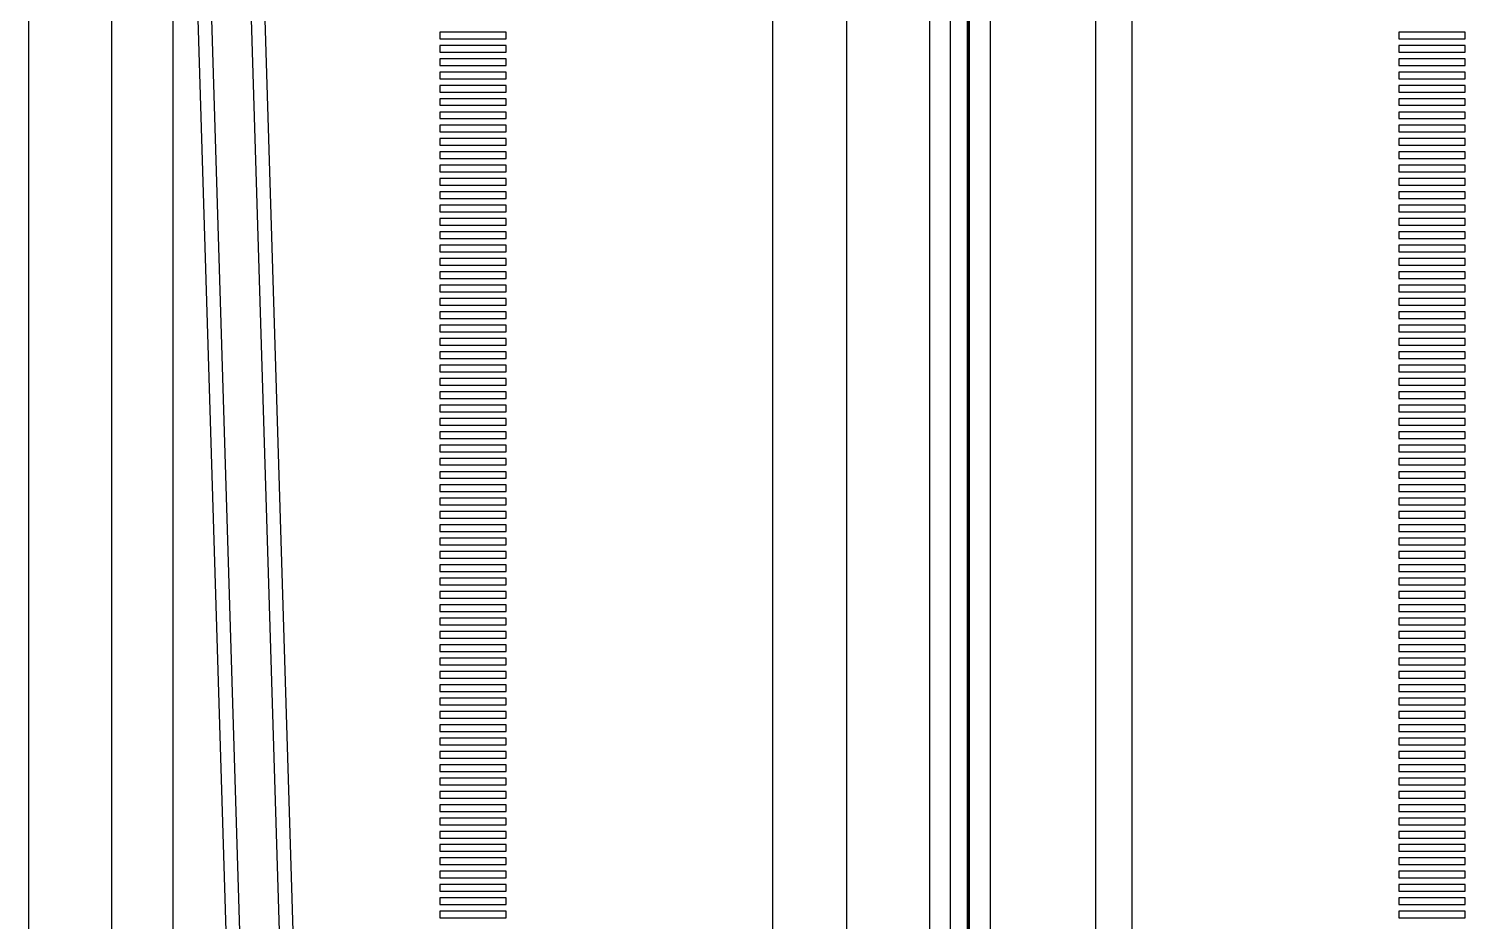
# Paper-space layout 'D' of a CAD drawing. Header units: inches. Extents: x 0 to 136, y 0 to 88.
# Drawn here: x 20.59 to 26.25, y 53.57 to 57.08 of the extents above; entities that cross this region are included whole.
import ezdxf

# ---------------------------------------------------------------- set-up
doc = ezdxf.new("R2010")
doc.units = ezdxf.units.IN
doc.header["$LTSCALE"] = 4
doc.header["$MEASUREMENT"] = 0

psp = doc.layouts.new('D')

# ---------------------------------------------------------------- linework, layer by layer
at = {"color": 7, "linetype": 'Continuous', "lineweight": 25}
for p, q in [((20.5911, 48.8047), (20.5911, 79.7233)), ((24.1428, 49.8332), (24.1428, 79.7233)), ((24.2906, 49.0252), (24.2906, 79.7233)), ((24.2973, 79.7233), (24.2973, 49.0252)), ((24.2973, 49.0252), (24.2973, 79.7233)), ((24.3806, 79.7233), (24.3806, 49.0252)), ((23.8154, 49.8332), (23.8154, 79.6708)), ((24.2228, 79.1984), (24.2228, 49.0147)), ((24.2906, 79.1984), (24.2906, 49.0147)), ((20.9185, 48.2798), (20.9185, 76.0289)), ((20.9425, 76.0285), (21.6917, 51.5595)), ((23.5231, 48.6199), (23.5231, 76.0048)), ((24.7973, 49.0252), (24.7973, 76.0272)), ((24.9404, 48.6199), (24.9404, 76.0247)), ((21.6393, 51.5579), (20.9185, 75.0968)), ((20.9185, 69.9512), (21.4819, 51.553)), ((21.4294, 51.5514), (20.9185, 68.236)), ((21.1609, 50.7941), (21.1609, 60.3215)), ((22.4732, 57.0713), (22.2107, 57.0713)), ((22.2107, 57.0713), (22.2107, 57.0451)), ((22.4732, 57.0713), (22.2107, 57.0713)), ((22.4732, 57.0451), (22.4732, 57.0713)), ((26.2527, 57.0713), (25.9903, 57.0713)), ((25.9903, 57.0713), (25.9903, 57.0451)), ((26.2527, 57.0713), (25.9903, 57.0713)), ((26.2527, 57.0451), (26.2527, 57.0713)), ((22.2107, 57.0451), (22.4732, 57.0451)), ((22.4732, 57.0188), (22.2107, 57.0188)), ((22.2107, 57.0188), (22.2107, 56.9926)), ((22.4732, 57.0188), (22.2107, 57.0188)), ((22.4732, 56.9926), (22.4732, 57.0188)), ((25.9903, 57.0451), (26.2527, 57.0451)), ((26.2527, 57.0188), (25.9903, 57.0188)), ((25.9903, 57.0188), (25.9903, 56.9926)), ((26.2527, 57.0188), (25.9903, 57.0188)), ((26.2527, 56.9926), (26.2527, 57.0188)), ((22.2107, 56.9926), (22.4732, 56.9926)), ((22.4732, 56.9663), (22.2107, 56.9663)), ((22.2107, 56.9663), (22.2107, 56.9401)), ((22.4732, 56.9663), (22.2107, 56.9663)), ((22.4732, 56.9401), (22.4732, 56.9663)), ((25.9903, 56.9926), (26.2527, 56.9926)), ((26.2527, 56.9663), (25.9903, 56.9663)), ((25.9903, 56.9663), (25.9903, 56.9401)), ((26.2527, 56.9663), (25.9903, 56.9663)), ((26.2527, 56.9401), (26.2527, 56.9663)), ((22.2107, 56.9401), (22.4732, 56.9401)), ((22.4732, 56.9138), (22.2107, 56.9138)), ((22.2107, 56.9138), (22.2107, 56.8876)), ((22.4732, 56.9138), (22.2107, 56.9138)), ((22.4732, 56.8876), (22.4732, 56.9138)), ((25.9903, 56.9401), (26.2527, 56.9401)), ((26.2527, 56.9138), (25.9903, 56.9138)), ((25.9903, 56.9138), (25.9903, 56.8876)), ((26.2527, 56.9138), (25.9903, 56.9138)), ((26.2527, 56.8876), (26.2527, 56.9138)), ((22.2107, 56.8876), (22.4732, 56.8876)), ((22.4732, 56.8613), (22.2107, 56.8613)), ((22.2107, 56.8613), (22.2107, 56.8351)), ((22.4732, 56.8613), (22.2107, 56.8613)), ((22.4732, 56.8351), (22.4732, 56.8613)), ((25.9903, 56.8876), (26.2527, 56.8876)), ((26.2527, 56.8613), (25.9903, 56.8613)), ((25.9903, 56.8613), (25.9903, 56.8351)), ((26.2527, 56.8613), (25.9903, 56.8613)), ((26.2527, 56.8351), (26.2527, 56.8613)), ((22.2107, 56.8351), (22.4732, 56.8351)), ((22.4732, 56.8088), (22.2107, 56.8088)), ((22.2107, 56.8088), (22.2107, 56.7826)), ((22.4732, 56.8088), (22.2107, 56.8088)), ((22.4732, 56.7826), (22.4732, 56.8088)), ((25.9903, 56.8351), (26.2527, 56.8351)), ((26.2527, 56.8088), (25.9903, 56.8088)), ((25.9903, 56.8088), (25.9903, 56.7826)), ((26.2527, 56.8088), (25.9903, 56.8088)), ((26.2527, 56.7826), (26.2527, 56.8088)), ((22.2107, 56.7826), (22.4732, 56.7826)), ((22.4732, 56.7563), (22.2107, 56.7563)), ((22.2107, 56.7563), (22.2107, 56.7301)), ((22.4732, 56.7563), (22.2107, 56.7563)), ((22.2107, 56.7301), (22.4732, 56.7301)), ((22.4732, 56.7301), (22.4732, 56.7563)), ((25.9903, 56.7826), (26.2527, 56.7826)), ((26.2527, 56.7563), (25.9903, 56.7563)), ((25.9903, 56.7563), (25.9903, 56.7301)), ((26.2527, 56.7563), (25.9903, 56.7563)), ((25.9903, 56.7301), (26.2527, 56.7301)), ((26.2527, 56.7301), (26.2527, 56.7563)), ((22.4732, 56.7038), (22.2107, 56.7038)), ((22.2107, 56.7038), (22.2107, 56.6776)), ((22.4732, 56.7038), (22.2107, 56.7038)), ((22.2107, 56.6776), (22.4732, 56.6776)), ((22.4732, 56.6776), (22.4732, 56.7038)), ((26.2527, 56.7038), (25.9903, 56.7038)), ((25.9903, 56.7038), (25.9903, 56.6776)), ((26.2527, 56.7038), (25.9903, 56.7038)), ((25.9903, 56.6776), (26.2527, 56.6776)), ((26.2527, 56.6776), (26.2527, 56.7038)), ((22.4732, 56.6513), (22.2107, 56.6513)), ((22.2107, 56.6513), (22.2107, 56.6251)), ((22.4732, 56.6513), (22.2107, 56.6513)), ((22.2107, 56.6251), (22.4732, 56.6251)), ((22.4732, 56.6251), (22.4732, 56.6513)), ((26.2527, 56.6513), (25.9903, 56.6513)), ((25.9903, 56.6513), (25.9903, 56.6251)), ((26.2527, 56.6513), (25.9903, 56.6513)), ((25.9903, 56.6251), (26.2527, 56.6251)), ((26.2527, 56.6251), (26.2527, 56.6513)), ((22.4732, 56.5989), (22.2107, 56.5989)), ((22.2107, 56.5989), (22.2107, 56.5726)), ((22.4732, 56.5989), (22.2107, 56.5989)), ((22.2107, 56.5726), (22.4732, 56.5726)), ((22.4732, 56.5726), (22.4732, 56.5989)), ((26.2527, 56.5989), (25.9903, 56.5989)), ((25.9903, 56.5989), (25.9903, 56.5726)), ((26.2527, 56.5989), (25.9903, 56.5989)), ((25.9903, 56.5726), (26.2527, 56.5726)), ((26.2527, 56.5726), (26.2527, 56.5989)), ((22.4732, 56.5464), (22.2107, 56.5464)), ((22.2107, 56.5464), (22.2107, 56.5201)), ((22.4732, 56.5464), (22.2107, 56.5464)), ((22.2107, 56.5201), (22.4732, 56.5201)), ((22.4732, 56.5201), (22.4732, 56.5464)), ((26.2527, 56.5464), (25.9903, 56.5464)), ((25.9903, 56.5464), (25.9903, 56.5201)), ((26.2527, 56.5464), (25.9903, 56.5464)), ((25.9903, 56.5201), (26.2527, 56.5201)), ((26.2527, 56.5201), (26.2527, 56.5464)), ((22.4732, 56.4939), (22.2107, 56.4939)), ((22.2107, 56.4939), (22.2107, 56.4676)), ((22.4732, 56.4939), (22.2107, 56.4939)), ((22.2107, 56.4676), (22.4732, 56.4676)), ((22.4732, 56.4676), (22.4732, 56.4939)), ((26.2527, 56.4939), (25.9903, 56.4939)), ((25.9903, 56.4939), (25.9903, 56.4676)), ((26.2527, 56.4939), (25.9903, 56.4939)), ((25.9903, 56.4676), (26.2527, 56.4676)), ((26.2527, 56.4676), (26.2527, 56.4939)), ((22.4732, 56.4414), (22.2107, 56.4414)), ((22.2107, 56.4414), (22.2107, 56.4151)), ((22.4732, 56.4414), (22.2107, 56.4414)), ((22.2107, 56.4151), (22.4732, 56.4151)), ((22.4732, 56.4151), (22.4732, 56.4414)), ((26.2527, 56.4414), (25.9903, 56.4414)), ((25.9903, 56.4414), (25.9903, 56.4151)), ((26.2527, 56.4414), (25.9903, 56.4414)), ((25.9903, 56.4151), (26.2527, 56.4151)), ((26.2527, 56.4151), (26.2527, 56.4414)), ((22.4732, 56.3889), (22.2107, 56.3889)), ((22.2107, 56.3889), (22.2107, 56.3626)), ((22.4732, 56.3889), (22.2107, 56.3889)), ((22.2107, 56.3626), (22.4732, 56.3626)), ((22.4732, 56.3364), (22.2107, 56.3364)), ((22.2107, 56.3364), (22.2107, 56.3101)), ((22.4732, 56.3364), (22.2107, 56.3364)), ((22.4732, 56.3626), (22.4732, 56.3889)), ((22.4732, 56.3101), (22.4732, 56.3364)), ((26.2527, 56.3889), (25.9903, 56.3889)), ((25.9903, 56.3889), (25.9903, 56.3626)), ((26.2527, 56.3889), (25.9903, 56.3889)), ((25.9903, 56.3626), (26.2527, 56.3626)), ((26.2527, 56.3364), (25.9903, 56.3364)), ((25.9903, 56.3364), (25.9903, 56.3101)), ((26.2527, 56.3364), (25.9903, 56.3364)), ((26.2527, 56.3626), (26.2527, 56.3889)), ((26.2527, 56.3101), (26.2527, 56.3364)), ((22.2107, 56.3101), (22.4732, 56.3101)), ((22.4732, 56.2839), (22.2107, 56.2839)), ((22.2107, 56.2839), (22.2107, 56.2576)), ((22.4732, 56.2839), (22.2107, 56.2839)), ((22.4732, 56.2576), (22.4732, 56.2839)), ((25.9903, 56.3101), (26.2527, 56.3101)), ((26.2527, 56.2839), (25.9903, 56.2839)), ((25.9903, 56.2839), (25.9903, 56.2576)), ((26.2527, 56.2839), (25.9903, 56.2839)), ((26.2527, 56.2576), (26.2527, 56.2839)), ((22.2107, 56.2576), (22.4732, 56.2576)), ((22.4732, 56.2314), (22.2107, 56.2314)), ((22.2107, 56.2314), (22.2107, 56.2052)), ((22.4732, 56.2314), (22.2107, 56.2314)), ((22.4732, 56.2052), (22.4732, 56.2314)), ((25.9903, 56.2576), (26.2527, 56.2576)), ((26.2527, 56.2314), (25.9903, 56.2314)), ((25.9903, 56.2314), (25.9903, 56.2052)), ((26.2527, 56.2314), (25.9903, 56.2314)), ((26.2527, 56.2052), (26.2527, 56.2314)), ((22.2107, 56.2052), (22.4732, 56.2052)), ((22.4732, 56.1789), (22.2107, 56.1789)), ((22.2107, 56.1789), (22.2107, 56.1527)), ((22.4732, 56.1789), (22.2107, 56.1789)), ((22.4732, 56.1527), (22.4732, 56.1789)), ((25.9903, 56.2052), (26.2527, 56.2052)), ((26.2527, 56.1789), (25.9903, 56.1789)), ((25.9903, 56.1789), (25.9903, 56.1527)), ((26.2527, 56.1789), (25.9903, 56.1789)), ((26.2527, 56.1527), (26.2527, 56.1789)), ((22.2107, 56.1527), (22.4732, 56.1527)), ((22.4732, 56.1264), (22.2107, 56.1264)), ((22.2107, 56.1264), (22.2107, 56.1002)), ((22.4732, 56.1264), (22.2107, 56.1264)), ((22.4732, 56.1002), (22.4732, 56.1264)), ((25.9903, 56.1527), (26.2527, 56.1527)), ((26.2527, 56.1264), (25.9903, 56.1264)), ((25.9903, 56.1264), (25.9903, 56.1002)), ((26.2527, 56.1264), (25.9903, 56.1264)), ((26.2527, 56.1002), (26.2527, 56.1264)), ((22.2107, 56.1002), (22.4732, 56.1002)), ((22.4732, 56.0739), (22.2107, 56.0739)), ((22.2107, 56.0739), (22.2107, 56.0477)), ((22.4732, 56.0739), (22.2107, 56.0739)), ((22.4732, 56.0477), (22.4732, 56.0739)), ((25.9903, 56.1002), (26.2527, 56.1002)), ((26.2527, 56.0739), (25.9903, 56.0739)), ((25.9903, 56.0739), (25.9903, 56.0477)), ((26.2527, 56.0739), (25.9903, 56.0739)), ((26.2527, 56.0477), (26.2527, 56.0739)), ((22.2107, 56.0477), (22.4732, 56.0477)), ((22.4732, 56.0214), (22.2107, 56.0214)), ((22.2107, 56.0214), (22.2107, 55.9952)), ((22.4732, 56.0214), (22.2107, 56.0214)), ((22.2107, 55.9952), (22.4732, 55.9952)), ((22.4732, 55.9952), (22.4732, 56.0214)), ((25.9903, 56.0477), (26.2527, 56.0477)), ((26.2527, 56.0214), (25.9903, 56.0214)), ((25.9903, 56.0214), (25.9903, 55.9952)), ((26.2527, 56.0214), (25.9903, 56.0214)), ((25.9903, 55.9952), (26.2527, 55.9952)), ((26.2527, 55.9952), (26.2527, 56.0214)), ((22.4732, 55.9689), (22.2107, 55.9689)), ((22.2107, 55.9689), (22.2107, 55.9427)), ((22.4732, 55.9689), (22.2107, 55.9689)), ((22.2107, 55.9427), (22.4732, 55.9427)), ((22.4732, 55.9427), (22.4732, 55.9689)), ((26.2527, 55.9689), (25.9903, 55.9689)), ((25.9903, 55.9689), (25.9903, 55.9427)), ((26.2527, 55.9689), (25.9903, 55.9689)), ((25.9903, 55.9427), (26.2527, 55.9427)), ((26.2527, 55.9427), (26.2527, 55.9689)), ((22.4732, 55.9164), (22.2107, 55.9164)), ((22.2107, 55.9164), (22.2107, 55.8902)), ((22.4732, 55.9164), (22.2107, 55.9164)), ((22.2107, 55.8902), (22.4732, 55.8902)), ((22.4732, 55.8902), (22.4732, 55.9164)), ((26.2527, 55.9164), (25.9903, 55.9164)), ((25.9903, 55.9164), (25.9903, 55.8902)), ((26.2527, 55.9164), (25.9903, 55.9164)), ((25.9903, 55.8902), (26.2527, 55.8902)), ((26.2527, 55.8902), (26.2527, 55.9164)), ((22.4732, 55.8639), (22.2107, 55.8639)), ((22.2107, 55.8639), (22.2107, 55.8377)), ((22.4732, 55.8639), (22.2107, 55.8639)), ((22.2107, 55.8377), (22.4732, 55.8377)), ((22.4732, 55.8377), (22.4732, 55.8639)), ((26.2527, 55.8639), (25.9903, 55.8639)), ((25.9903, 55.8639), (25.9903, 55.8377)), ((26.2527, 55.8639), (25.9903, 55.8639)), ((25.9903, 55.8377), (26.2527, 55.8377)), ((26.2527, 55.8377), (26.2527, 55.8639)), ((22.4732, 55.8115), (22.2107, 55.8115)), ((22.2107, 55.8115), (22.2107, 55.7852)), ((22.4732, 55.8115), (22.2107, 55.8115)), ((22.2107, 55.7852), (22.4732, 55.7852)), ((22.4732, 55.7852), (22.4732, 55.8115)), ((26.2527, 55.8115), (25.9903, 55.8115)), ((25.9903, 55.8115), (25.9903, 55.7852)), ((26.2527, 55.8115), (25.9903, 55.8115)), ((25.9903, 55.7852), (26.2527, 55.7852)), ((26.2527, 55.7852), (26.2527, 55.8115)), ((22.4732, 55.759), (22.2107, 55.759)), ((22.2107, 55.759), (22.2107, 55.7327)), ((22.4732, 55.759), (22.2107, 55.759)), ((22.2107, 55.7327), (22.4732, 55.7327)), ((22.4732, 55.7327), (22.4732, 55.759)), ((26.2527, 55.759), (25.9903, 55.759)), ((25.9903, 55.759), (25.9903, 55.7327)), ((26.2527, 55.759), (25.9903, 55.759)), ((25.9903, 55.7327), (26.2527, 55.7327)), ((26.2527, 55.7327), (26.2527, 55.759)), ((22.4732, 55.7065), (22.2107, 55.7065)), ((22.2107, 55.7065), (22.2107, 55.6802)), ((22.4732, 55.7065), (22.2107, 55.7065)), ((22.2107, 55.6802), (22.4732, 55.6802)), ((22.4732, 55.6802), (22.4732, 55.7065)), ((26.2527, 55.7065), (25.9903, 55.7065)), ((25.9903, 55.7065), (25.9903, 55.6802)), ((26.2527, 55.7065), (25.9903, 55.7065)), ((25.9903, 55.6802), (26.2527, 55.6802)), ((26.2527, 55.6802), (26.2527, 55.7065)), ((22.4732, 55.654), (22.2107, 55.654)), ((22.2107, 55.654), (22.2107, 55.6277)), ((22.4732, 55.654), (22.2107, 55.654)), ((22.2107, 55.6277), (22.4732, 55.6277)), ((22.4732, 55.6015), (22.2107, 55.6015)), ((22.2107, 55.6015), (22.2107, 55.5752)), ((22.4732, 55.6015), (22.2107, 55.6015)), ((22.4732, 55.6277), (22.4732, 55.654)), ((22.4732, 55.5752), (22.4732, 55.6015)), ((26.2527, 55.654), (25.9903, 55.654)), ((25.9903, 55.654), (25.9903, 55.6277)), ((26.2527, 55.654), (25.9903, 55.654)), ((25.9903, 55.6277), (26.2527, 55.6277)), ((26.2527, 55.6015), (25.9903, 55.6015)), ((25.9903, 55.6015), (25.9903, 55.5752)), ((26.2527, 55.6015), (25.9903, 55.6015)), ((26.2527, 55.6277), (26.2527, 55.654)), ((26.2527, 55.5752), (26.2527, 55.6015)), ((22.2107, 55.5752), (22.4732, 55.5752)), ((22.4732, 55.549), (22.2107, 55.549)), ((22.2107, 55.549), (22.2107, 55.5227)), ((22.4732, 55.549), (22.2107, 55.549)), ((22.4732, 55.5227), (22.4732, 55.549)), ((25.9903, 55.5752), (26.2527, 55.5752)), ((26.2527, 55.549), (25.9903, 55.549)), ((25.9903, 55.549), (25.9903, 55.5227)), ((26.2527, 55.549), (25.9903, 55.549)), ((26.2527, 55.5227), (26.2527, 55.549)), ((22.2107, 55.5227), (22.4732, 55.5227)), ((22.4732, 55.4965), (22.2107, 55.4965)), ((22.2107, 55.4965), (22.2107, 55.4702)), ((22.4732, 55.4965), (22.2107, 55.4965)), ((22.4732, 55.4702), (22.4732, 55.4965)), ((25.9903, 55.5227), (26.2527, 55.5227)), ((26.2527, 55.4965), (25.9903, 55.4965)), ((25.9903, 55.4965), (25.9903, 55.4702)), ((26.2527, 55.4965), (25.9903, 55.4965)), ((26.2527, 55.4702), (26.2527, 55.4965)), ((22.2107, 55.4702), (22.4732, 55.4702)), ((22.4732, 55.444), (22.2107, 55.444)), ((22.2107, 55.444), (22.2107, 55.4178)), ((22.4732, 55.444), (22.2107, 55.444)), ((22.4732, 55.4178), (22.4732, 55.444)), ((25.9903, 55.4702), (26.2527, 55.4702)), ((26.2527, 55.444), (25.9903, 55.444)), ((25.9903, 55.444), (25.9903, 55.4178)), ((26.2527, 55.444), (25.9903, 55.444)), ((26.2527, 55.4178), (26.2527, 55.444)), ((22.2107, 55.4178), (22.4732, 55.4178)), ((22.4732, 55.3915), (22.2107, 55.3915)), ((22.2107, 55.3915), (22.2107, 55.3653)), ((22.4732, 55.3915), (22.2107, 55.3915)), ((22.4732, 55.3653), (22.4732, 55.3915)), ((25.9903, 55.4178), (26.2527, 55.4178)), ((26.2527, 55.3915), (25.9903, 55.3915)), ((25.9903, 55.3915), (25.9903, 55.3653)), ((26.2527, 55.3915), (25.9903, 55.3915)), ((26.2527, 55.3653), (26.2527, 55.3915)), ((22.2107, 55.3653), (22.4732, 55.3653)), ((22.4732, 55.339), (22.2107, 55.339)), ((22.2107, 55.339), (22.2107, 55.3128)), ((22.4732, 55.339), (22.2107, 55.339)), ((22.4732, 55.3128), (22.4732, 55.339)), ((25.9903, 55.3653), (26.2527, 55.3653)), ((26.2527, 55.339), (25.9903, 55.339)), ((25.9903, 55.339), (25.9903, 55.3128)), ((26.2527, 55.339), (25.9903, 55.339)), ((26.2527, 55.3128), (26.2527, 55.339)), ((22.2107, 55.3128), (22.4732, 55.3128)), ((22.4732, 55.2865), (22.2107, 55.2865)), ((22.2107, 55.2865), (22.2107, 55.2603)), ((22.4732, 55.2865), (22.2107, 55.2865)), ((22.2107, 55.2603), (22.4732, 55.2603)), ((22.4732, 55.2603), (22.4732, 55.2865)), ((25.9903, 55.3128), (26.2527, 55.3128)), ((26.2527, 55.2865), (25.9903, 55.2865)), ((25.9903, 55.2865), (25.9903, 55.2603)), ((26.2527, 55.2865), (25.9903, 55.2865)), ((25.9903, 55.2603), (26.2527, 55.2603)), ((26.2527, 55.2603), (26.2527, 55.2865)), ((22.4732, 55.234), (22.2107, 55.234)), ((22.2107, 55.234), (22.2107, 55.2078)), ((22.4732, 55.234), (22.2107, 55.234)), ((22.2107, 55.2078), (22.4732, 55.2078)), ((22.4732, 55.2078), (22.4732, 55.234)), ((26.2527, 55.234), (25.9903, 55.234)), ((25.9903, 55.234), (25.9903, 55.2078)), ((26.2527, 55.234), (25.9903, 55.234)), ((25.9903, 55.2078), (26.2527, 55.2078)), ((26.2527, 55.2078), (26.2527, 55.234)), ((22.4732, 55.1815), (22.2107, 55.1815)), ((22.2107, 55.1815), (22.2107, 55.1553)), ((22.4732, 55.1815), (22.2107, 55.1815)), ((22.2107, 55.1553), (22.4732, 55.1553)), ((22.4732, 55.1553), (22.4732, 55.1815)), ((26.2527, 55.1815), (25.9903, 55.1815)), ((25.9903, 55.1815), (25.9903, 55.1553)), ((26.2527, 55.1815), (25.9903, 55.1815)), ((25.9903, 55.1553), (26.2527, 55.1553)), ((26.2527, 55.1553), (26.2527, 55.1815)), ((22.4732, 55.129), (22.2107, 55.129)), ((22.2107, 55.129), (22.2107, 55.1028)), ((22.4732, 55.129), (22.2107, 55.129)), ((22.2107, 55.1028), (22.4732, 55.1028)), ((22.4732, 55.1028), (22.4732, 55.129)), ((26.2527, 55.129), (25.9903, 55.129)), ((25.9903, 55.129), (25.9903, 55.1028)), ((26.2527, 55.129), (25.9903, 55.129)), ((25.9903, 55.1028), (26.2527, 55.1028)), ((26.2527, 55.1028), (26.2527, 55.129)), ((22.4732, 55.0765), (22.2107, 55.0765)), ((22.2107, 55.0765), (22.2107, 55.0503)), ((22.4732, 55.0765), (22.2107, 55.0765)), ((22.2107, 55.0503), (22.4732, 55.0503)), ((22.4732, 55.0503), (22.4732, 55.0765)), ((26.2527, 55.0765), (25.9903, 55.0765)), ((25.9903, 55.0765), (25.9903, 55.0503)), ((26.2527, 55.0765), (25.9903, 55.0765)), ((25.9903, 55.0503), (26.2527, 55.0503)), ((26.2527, 55.0503), (26.2527, 55.0765)), ((22.4732, 55.0241), (22.2107, 55.0241)), ((22.2107, 55.0241), (22.2107, 54.9978)), ((22.4732, 55.0241), (22.2107, 55.0241)), ((22.2107, 54.9978), (22.4732, 54.9978)), ((22.4732, 54.9978), (22.4732, 55.0241)), ((26.2527, 55.0241), (25.9903, 55.0241)), ((25.9903, 55.0241), (25.9903, 54.9978)), ((26.2527, 55.0241), (25.9903, 55.0241)), ((25.9903, 54.9978), (26.2527, 54.9978)), ((26.2527, 54.9978), (26.2527, 55.0241)), ((22.4732, 54.9716), (22.2107, 54.9716)), ((22.2107, 54.9716), (22.2107, 54.9453)), ((22.4732, 54.9716), (22.2107, 54.9716)), ((22.2107, 54.9453), (22.4732, 54.9453)), ((22.4732, 54.9191), (22.2107, 54.9191)), ((22.2107, 54.9191), (22.2107, 54.8928)), ((22.4732, 54.9191), (22.2107, 54.9191)), ((22.4732, 54.9453), (22.4732, 54.9716)), ((22.4732, 54.8928), (22.4732, 54.9191)), ((26.2527, 54.9716), (25.9903, 54.9716)), ((25.9903, 54.9716), (25.9903, 54.9453)), ((26.2527, 54.9716), (25.9903, 54.9716)), ((25.9903, 54.9453), (26.2527, 54.9453)), ((26.2527, 54.9191), (25.9903, 54.9191)), ((25.9903, 54.9191), (25.9903, 54.8928)), ((26.2527, 54.9191), (25.9903, 54.9191)), ((26.2527, 54.9453), (26.2527, 54.9716)), ((26.2527, 54.8928), (26.2527, 54.9191)), ((22.2107, 54.8928), (22.4732, 54.8928)), ((22.4732, 54.8666), (22.2107, 54.8666)), ((22.2107, 54.8666), (22.2107, 54.8403)), ((22.4732, 54.8666), (22.2107, 54.8666)), ((22.4732, 54.8403), (22.4732, 54.8666)), ((25.9903, 54.8928), (26.2527, 54.8928)), ((26.2527, 54.8666), (25.9903, 54.8666)), ((25.9903, 54.8666), (25.9903, 54.8403)), ((26.2527, 54.8666), (25.9903, 54.8666)), ((26.2527, 54.8403), (26.2527, 54.8666)), ((22.2107, 54.8403), (22.4732, 54.8403)), ((22.4732, 54.8141), (22.2107, 54.8141)), ((22.2107, 54.8141), (22.2107, 54.7878)), ((22.4732, 54.8141), (22.2107, 54.8141)), ((22.4732, 54.7878), (22.4732, 54.8141)), ((25.9903, 54.8403), (26.2527, 54.8403)), ((26.2527, 54.8141), (25.9903, 54.8141)), ((25.9903, 54.8141), (25.9903, 54.7878)), ((26.2527, 54.8141), (25.9903, 54.8141)), ((26.2527, 54.7878), (26.2527, 54.8141)), ((22.2107, 54.7878), (22.4732, 54.7878)), ((22.4732, 54.7616), (22.2107, 54.7616)), ((22.2107, 54.7616), (22.2107, 54.7353)), ((22.4732, 54.7616), (22.2107, 54.7616)), ((22.4732, 54.7353), (22.4732, 54.7616)), ((25.9903, 54.7878), (26.2527, 54.7878)), ((26.2527, 54.7616), (25.9903, 54.7616)), ((25.9903, 54.7616), (25.9903, 54.7353)), ((26.2527, 54.7616), (25.9903, 54.7616)), ((26.2527, 54.7353), (26.2527, 54.7616)), ((22.2107, 54.7353), (22.4732, 54.7353)), ((22.4732, 54.7091), (22.2107, 54.7091)), ((22.2107, 54.7091), (22.2107, 54.6828)), ((22.4732, 54.7091), (22.2107, 54.7091)), ((22.4732, 54.6828), (22.4732, 54.7091)), ((25.9903, 54.7353), (26.2527, 54.7353)), ((26.2527, 54.7091), (25.9903, 54.7091)), ((25.9903, 54.7091), (25.9903, 54.6828)), ((26.2527, 54.7091), (25.9903, 54.7091)), ((26.2527, 54.6828), (26.2527, 54.7091)), ((22.2107, 54.6828), (22.4732, 54.6828)), ((22.4732, 54.6566), (22.2107, 54.6566)), ((22.2107, 54.6566), (22.2107, 54.6304)), ((22.4732, 54.6566), (22.2107, 54.6566)), ((22.4732, 54.6304), (22.4732, 54.6566)), ((25.9903, 54.6828), (26.2527, 54.6828)), ((26.2527, 54.6566), (25.9903, 54.6566)), ((25.9903, 54.6566), (25.9903, 54.6304)), ((26.2527, 54.6566), (25.9903, 54.6566)), ((26.2527, 54.6304), (26.2527, 54.6566)), ((22.2107, 54.6304), (22.4732, 54.6304)), ((22.4732, 54.6041), (22.2107, 54.6041)), ((22.2107, 54.6041), (22.2107, 54.5779)), ((22.4732, 54.6041), (22.2107, 54.6041)), ((22.4732, 54.5779), (22.4732, 54.6041)), ((25.9903, 54.6304), (26.2527, 54.6304)), ((26.2527, 54.6041), (25.9903, 54.6041)), ((25.9903, 54.6041), (25.9903, 54.5779)), ((26.2527, 54.6041), (25.9903, 54.6041)), ((26.2527, 54.5779), (26.2527, 54.6041)), ((22.2107, 54.5779), (22.4732, 54.5779)), ((22.4732, 54.5516), (22.2107, 54.5516)), ((22.2107, 54.5516), (22.2107, 54.5254)), ((22.4732, 54.5516), (22.2107, 54.5516)), ((22.2107, 54.5254), (22.4732, 54.5254)), ((22.4732, 54.5254), (22.4732, 54.5516)), ((25.9903, 54.5779), (26.2527, 54.5779)), ((26.2527, 54.5516), (25.9903, 54.5516)), ((25.9903, 54.5516), (25.9903, 54.5254)), ((26.2527, 54.5516), (25.9903, 54.5516)), ((25.9903, 54.5254), (26.2527, 54.5254)), ((26.2527, 54.5254), (26.2527, 54.5516)), ((22.4732, 54.4991), (22.2107, 54.4991)), ((22.2107, 54.4991), (22.2107, 54.4729)), ((22.4732, 54.4991), (22.2107, 54.4991)), ((22.2107, 54.4729), (22.4732, 54.4729)), ((22.4732, 54.4729), (22.4732, 54.4991)), ((26.2527, 54.4991), (25.9903, 54.4991)), ((25.9903, 54.4991), (25.9903, 54.4729)), ((26.2527, 54.4991), (25.9903, 54.4991)), ((25.9903, 54.4729), (26.2527, 54.4729)), ((26.2527, 54.4729), (26.2527, 54.4991)), ((22.4732, 54.4466), (22.2107, 54.4466)), ((22.2107, 54.4466), (22.2107, 54.4204)), ((22.4732, 54.4466), (22.2107, 54.4466)), ((22.2107, 54.4204), (22.4732, 54.4204)), ((22.4732, 54.4204), (22.4732, 54.4466)), ((26.2527, 54.4466), (25.9903, 54.4466)), ((25.9903, 54.4466), (25.9903, 54.4204)), ((26.2527, 54.4466), (25.9903, 54.4466)), ((25.9903, 54.4204), (26.2527, 54.4204)), ((26.2527, 54.4204), (26.2527, 54.4466)), ((22.4732, 54.3941), (22.2107, 54.3941)), ((22.2107, 54.3941), (22.2107, 54.3679)), ((22.4732, 54.3941), (22.2107, 54.3941)), ((22.2107, 54.3679), (22.4732, 54.3679)), ((22.4732, 54.3679), (22.4732, 54.3941)), ((26.2527, 54.3941), (25.9903, 54.3941)), ((25.9903, 54.3941), (25.9903, 54.3679)), ((26.2527, 54.3941), (25.9903, 54.3941)), ((25.9903, 54.3679), (26.2527, 54.3679)), ((26.2527, 54.3679), (26.2527, 54.3941)), ((22.4732, 54.3416), (22.2107, 54.3416)), ((22.2107, 54.3416), (22.2107, 54.3154)), ((22.4732, 54.3416), (22.2107, 54.3416)), ((22.2107, 54.3154), (22.4732, 54.3154)), ((22.4732, 54.3154), (22.4732, 54.3416)), ((26.2527, 54.3416), (25.9903, 54.3416)), ((25.9903, 54.3416), (25.9903, 54.3154)), ((26.2527, 54.3416), (25.9903, 54.3416)), ((25.9903, 54.3154), (26.2527, 54.3154)), ((26.2527, 54.3154), (26.2527, 54.3416)), ((22.4732, 54.2891), (22.2107, 54.2891)), ((22.2107, 54.2891), (22.2107, 54.2629)), ((22.4732, 54.2891), (22.2107, 54.2891)), ((22.2107, 54.2629), (22.4732, 54.2629)), ((22.4732, 54.2629), (22.4732, 54.2891)), ((26.2527, 54.2891), (25.9903, 54.2891)), ((25.9903, 54.2891), (25.9903, 54.2629)), ((26.2527, 54.2891), (25.9903, 54.2891)), ((25.9903, 54.2629), (26.2527, 54.2629)), ((26.2527, 54.2629), (26.2527, 54.2891)), ((22.4732, 54.2367), (22.2107, 54.2367)), ((22.2107, 54.2367), (22.2107, 54.2104)), ((22.4732, 54.2367), (22.2107, 54.2367)), ((22.2107, 54.2104), (22.4732, 54.2104)), ((22.4732, 54.1842), (22.2107, 54.1842)), ((22.2107, 54.1842), (22.2107, 54.1579)), ((22.4732, 54.1842), (22.2107, 54.1842)), ((22.4732, 54.2104), (22.4732, 54.2367)), ((22.4732, 54.1579), (22.4732, 54.1842)), ((26.2527, 54.2367), (25.9903, 54.2367)), ((25.9903, 54.2367), (25.9903, 54.2104)), ((26.2527, 54.2367), (25.9903, 54.2367)), ((25.9903, 54.2104), (26.2527, 54.2104)), ((26.2527, 54.1842), (25.9903, 54.1842)), ((25.9903, 54.1842), (25.9903, 54.1579)), ((26.2527, 54.1842), (25.9903, 54.1842)), ((26.2527, 54.2104), (26.2527, 54.2367)), ((26.2527, 54.1579), (26.2527, 54.1842)), ((22.2107, 54.1579), (22.4732, 54.1579)), ((22.4732, 54.1317), (22.2107, 54.1317)), ((22.2107, 54.1317), (22.2107, 54.1054)), ((22.4732, 54.1317), (22.2107, 54.1317)), ((22.4732, 54.1054), (22.4732, 54.1317)), ((25.9903, 54.1579), (26.2527, 54.1579)), ((26.2527, 54.1317), (25.9903, 54.1317)), ((25.9903, 54.1317), (25.9903, 54.1054)), ((26.2527, 54.1317), (25.9903, 54.1317)), ((26.2527, 54.1054), (26.2527, 54.1317)), ((22.2107, 54.1054), (22.4732, 54.1054)), ((22.4732, 54.0792), (22.2107, 54.0792)), ((22.2107, 54.0792), (22.2107, 54.0529)), ((22.4732, 54.0792), (22.2107, 54.0792)), ((22.4732, 54.0529), (22.4732, 54.0792)), ((25.9903, 54.1054), (26.2527, 54.1054)), ((26.2527, 54.0792), (25.9903, 54.0792)), ((25.9903, 54.0792), (25.9903, 54.0529)), ((26.2527, 54.0792), (25.9903, 54.0792)), ((26.2527, 54.0529), (26.2527, 54.0792)), ((22.2107, 54.0529), (22.4732, 54.0529)), ((22.4732, 54.0267), (22.2107, 54.0267)), ((22.2107, 54.0267), (22.2107, 54.0004)), ((22.4732, 54.0267), (22.2107, 54.0267)), ((22.4732, 54.0004), (22.4732, 54.0267)), ((25.9903, 54.0529), (26.2527, 54.0529)), ((26.2527, 54.0267), (25.9903, 54.0267)), ((25.9903, 54.0267), (25.9903, 54.0004)), ((26.2527, 54.0267), (25.9903, 54.0267)), ((26.2527, 54.0004), (26.2527, 54.0267)), ((22.2107, 54.0004), (22.4732, 54.0004)), ((22.4732, 53.9742), (22.2107, 53.9742)), ((22.2107, 53.9742), (22.2107, 53.9479)), ((22.4732, 53.9742), (22.2107, 53.9742)), ((22.4732, 53.9479), (22.4732, 53.9742)), ((25.9903, 54.0004), (26.2527, 54.0004)), ((26.2527, 53.9742), (25.9903, 53.9742)), ((25.9903, 53.9742), (25.9903, 53.9479)), ((26.2527, 53.9742), (25.9903, 53.9742)), ((26.2527, 53.9479), (26.2527, 53.9742)), ((22.2107, 53.9479), (22.4732, 53.9479)), ((22.4732, 53.9217), (22.2107, 53.9217)), ((22.2107, 53.9217), (22.2107, 53.8954)), ((22.4732, 53.9217), (22.2107, 53.9217)), ((22.4732, 53.8954), (22.4732, 53.9217)), ((25.9903, 53.9479), (26.2527, 53.9479)), ((26.2527, 53.9217), (25.9903, 53.9217)), ((25.9903, 53.9217), (25.9903, 53.8954)), ((26.2527, 53.9217), (25.9903, 53.9217)), ((26.2527, 53.8954), (26.2527, 53.9217)), ((22.2107, 53.8954), (22.4732, 53.8954)), ((22.4732, 53.8692), (22.2107, 53.8692)), ((22.2107, 53.8692), (22.2107, 53.843)), ((22.4732, 53.8692), (22.2107, 53.8692)), ((22.2107, 53.843), (22.4732, 53.843)), ((22.4732, 53.843), (22.4732, 53.8692)), ((25.9903, 53.8954), (26.2527, 53.8954)), ((26.2527, 53.8692), (25.9903, 53.8692)), ((25.9903, 53.8692), (25.9903, 53.843)), ((26.2527, 53.8692), (25.9903, 53.8692)), ((25.9903, 53.843), (26.2527, 53.843)), ((26.2527, 53.843), (26.2527, 53.8692)), ((22.4732, 53.8167), (22.2107, 53.8167)), ((22.2107, 53.8167), (22.2107, 53.7905)), ((22.4732, 53.8167), (22.2107, 53.8167)), ((22.2107, 53.7905), (22.4732, 53.7905)), ((22.4732, 53.7905), (22.4732, 53.8167)), ((26.2527, 53.8167), (25.9903, 53.8167)), ((25.9903, 53.8167), (25.9903, 53.7905)), ((26.2527, 53.8167), (25.9903, 53.8167)), ((25.9903, 53.7905), (26.2527, 53.7905)), ((26.2527, 53.7905), (26.2527, 53.8167)), ((22.4732, 53.7642), (22.2107, 53.7642)), ((22.2107, 53.7642), (22.2107, 53.738)), ((22.4732, 53.7642), (22.2107, 53.7642)), ((22.2107, 53.738), (22.4732, 53.738)), ((22.4732, 53.738), (22.4732, 53.7642)), ((26.2527, 53.7642), (25.9903, 53.7642)), ((25.9903, 53.7642), (25.9903, 53.738)), ((26.2527, 53.7642), (25.9903, 53.7642)), ((25.9903, 53.738), (26.2527, 53.738)), ((26.2527, 53.738), (26.2527, 53.7642)), ((22.4732, 53.7117), (22.2107, 53.7117)), ((22.2107, 53.7117), (22.2107, 53.6855)), ((22.4732, 53.7117), (22.2107, 53.7117)), ((22.2107, 53.6855), (22.4732, 53.6855)), ((22.4732, 53.6855), (22.4732, 53.7117)), ((26.2527, 53.7117), (25.9903, 53.7117)), ((25.9903, 53.7117), (25.9903, 53.6855)), ((26.2527, 53.7117), (25.9903, 53.7117)), ((25.9903, 53.6855), (26.2527, 53.6855)), ((26.2527, 53.6855), (26.2527, 53.7117)), ((22.4732, 53.6592), (22.2107, 53.6592)), ((22.2107, 53.6592), (22.2107, 53.633)), ((22.4732, 53.6592), (22.2107, 53.6592)), ((22.2107, 53.633), (22.4732, 53.633)), ((22.4732, 53.633), (22.4732, 53.6592)), ((26.2527, 53.6592), (25.9903, 53.6592)), ((25.9903, 53.6592), (25.9903, 53.633)), ((26.2527, 53.6592), (25.9903, 53.6592)), ((25.9903, 53.633), (26.2527, 53.633)), ((26.2527, 53.633), (26.2527, 53.6592)), ((22.4732, 53.6067), (22.2107, 53.6067)), ((22.2107, 53.6067), (22.2107, 53.5805)), ((22.4732, 53.6067), (22.2107, 53.6067)), ((22.2107, 53.5805), (22.4732, 53.5805)), ((22.4732, 53.5805), (22.4732, 53.6067)), ((26.2527, 53.6067), (25.9903, 53.6067)), ((25.9903, 53.6067), (25.9903, 53.5805)), ((26.2527, 53.6067), (25.9903, 53.6067)), ((25.9903, 53.5805), (26.2527, 53.5805)), ((26.2527, 53.5805), (26.2527, 53.6067))]:
    psp.add_line(p, q, dxfattribs=at)

doc.saveas('drawing.dxf')
